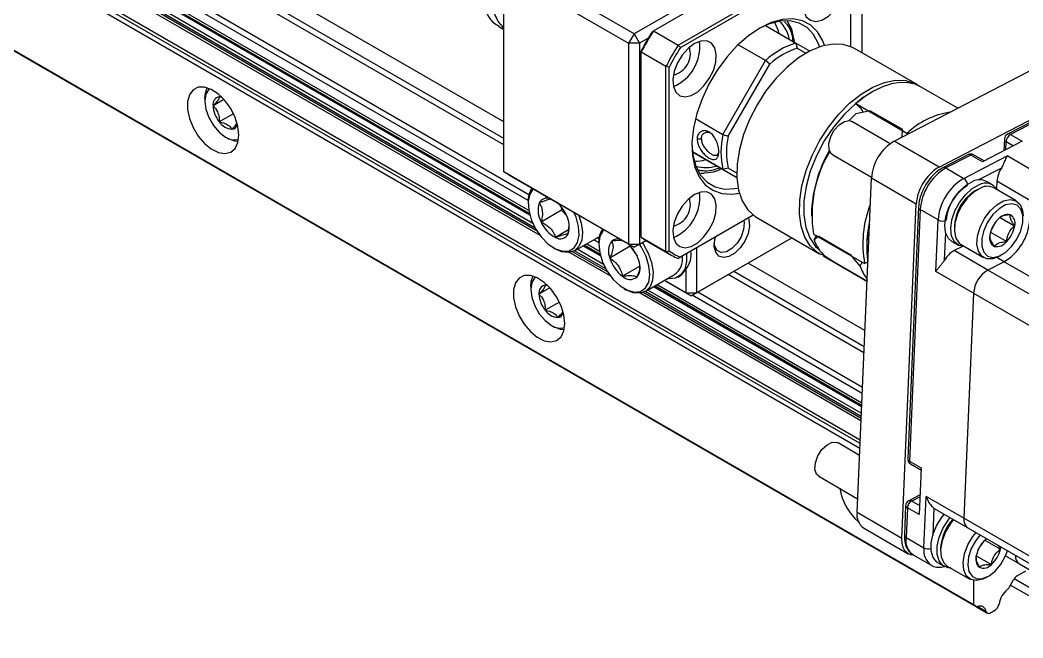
# Model space of a CAD drawing. Header units: millimetres. Extents: x 0 to 279, y 0 to 216.
# Drawn here: x 229.73 to 251.49, y 49.14 to 62.53 of the extents above; entities that cross this region are included whole.
import ezdxf

# ---------------------------------------------------------------- set-up
doc = ezdxf.new("R2010")
doc.units = ezdxf.units.MM

msp = doc.modelspace()

# ---------------------------------------------------------------- linework, layer by layer
at = {"color": 7, "linetype": 'Continuous', "lineweight": 25}
for p, q in [((240.222, 60.327), (188.63, 90.111)), ((240.78, 58.336), (187.615, 89.028)), ((240.945, 57.957), (187.388, 88.875)), ((240.78, 58.339), (187.869, 88.883)), ((247.947, 53.246), (187.098, 88.374)), ((247.952, 53.352), (187.141, 88.457)), ((247.955, 53.425), (187.185, 88.507)), ((250.416, 49.852), (187.098, 86.404)), ((250.463, 49.825), (187.098, 86.404)), ((187.152, 86.371), (250.47, 49.819)), ((248, 61.82), (248, 65.788)), ((243.47, 62.299), (246.944, 64.305)), ((244.007, 61.99), (247.481, 63.995)), ((243.051, 62.234), (240.34, 63.799)), ((244.055, 61.936), (247.503, 63.926)), ((247.747, 63.785), (247.747, 61.959)), ((240.222, 63.595), (242.933, 62.03)), ((240.222, 59.24), (240.222, 63.595)), ((244.17, 62.88), (243.051, 62.234)), ((248.694, 59.907), (254.814, 63.081)), ((249.666, 59.346), (255.787, 62.519)), ((255.754, 62.444), (251.152, 60.058)), ((240.113, 62.39), (240.222, 62.327)), ((243.051, 62.234), (242.933, 62.03)), ((243.051, 62.234), (243.169, 62.03)), ((243.448, 62.286), (243.47, 62.299)), ((243.47, 62.299), (244.007, 61.99)), ((245.901, 62.417), (246.562, 62.035)), ((255.816, 62.438), (251.214, 60.052)), ((243.169, 62.03), (242.933, 62.03)), ((242.933, 62.03), (242.933, 57.675)), ((243.358, 62.139), (243.169, 62.03)), ((243.169, 62.03), (243.169, 57.675)), ((246.562, 62.035), (246.591, 61.922)), ((246.864, 61.86), (246.562, 62.035)), ((243.204, 61.838), (243.204, 61.863)), ((243.74, 61.528), (243.204, 61.838)), ((243.204, 57.826), (243.204, 61.838)), ((244.007, 61.99), (244.055, 61.936)), ((245.903, 61.654), (245.307, 61.998)), ((246.591, 61.922), (246.778, 61.814)), ((249.191, 61.133), (247.833, 61.917)), ((244.979, 60.053), (245.903, 61.654)), ((245.091, 60.015), (245.992, 61.576)), ((245.992, 61.576), (245.903, 61.654)), ((243.811, 61.513), (243.74, 61.528)), ((243.74, 57.516), (243.74, 61.528)), ((243.811, 57.532), (243.811, 61.513)), ((248.222, 60.976), (248.177, 60.95)), ((249.57, 60.914), (249.28, 61.081)), ((233.737, 60.836), (233.737, 60.778)), ((234.153, 60.812), (233.916, 60.675)), ((234.109, 60.856), (234.052, 60.868)), ((247.861, 60.717), (247.851, 60.719)), ((248.97, 60.076), (247.861, 60.717)), ((250.074, 60.623), (249.57, 60.914)), ((234.36, 60.502), (234.052, 60.324)), ((248.174, 60.567), (247.861, 60.503)), ((248.174, 60.567), (248.873, 60.164)), ((244.383, 60.397), (244.979, 60.053)), ((248.607, 59.853), (247.775, 60.334)), ((244.979, 60.053), (245.091, 60.015)), ((248.863, 59.995), (248.873, 60.164)), ((249.014, 60.073), (248.97, 60.076)), ((248.992, 60.062), (248.97, 60.076)), ((251.214, 60.052), (251.468, 59.905)), ((234.188, 59.997), (234.238, 59.968)), ((244.51, 59.954), (244.418, 59.948)), ((249.666, 59.346), (248.694, 59.907)), ((251.468, 59.905), (250.608, 59.46)), ((251.085, 59.953), (251.074, 59.701)), ((244.979, 59.292), (244.317, 59.674)), ((244.317, 59.674), (245.196, 59.167)), ((247.283, 59.697), (247.292, 59.708)), ((247.359, 59.612), (248.2, 59.126)), ((250.293, 59.613), (249.752, 59.332)), ((250.355, 59.606), (249.814, 59.326)), ((250.202, 59.101), (251.144, 59.589)), ((250.608, 59.46), (250.355, 59.606)), ((250.642, 59.478), (250.413, 59.61)), ((251.963, 59.116), (251.144, 59.589)), ((242.933, 57.675), (240.222, 59.24)), ((240.34, 59.172), (240.222, 59.24)), ((245.091, 59.324), (244.979, 59.292)), ((245.281, 59.118), (244.979, 59.292)), ((245.278, 59.216), (245.091, 59.324)), ((249.814, 59.326), (250.202, 59.101)), ((240.34, 59.172), (243.051, 57.607)), ((245.196, 59.167), (245.281, 59.118)), ((247.888, 51.858), (248.199, 59.106)), ((249.172, 58.544), (248.199, 59.106)), ((250.824, 58.958), (250.695, 59.033)), ((250.923, 59.037), (250.916, 58.869)), ((251.654, 58.615), (250.923, 59.037)), ((250.499, 58.858), (250.449, 58.829)), ((251.343, 58.611), (250.854, 58.893)), ((240.753, 58.593), (240.753, 58.552)), ((248.86, 51.297), (249.172, 58.544)), ((241.476, 58.409), (241.034, 58.154)), ((241.469, 58.484), (241.476, 58.409)), ((241.476, 58.409), (241.589, 58.288)), ((246.898, 58.336), (246.898, 58.285)), ((249.22, 58.475), (248.986, 53.025)), ((249.257, 58.424), (249.023, 52.974)), ((249.646, 58.199), (249.257, 58.424)), ((245.637, 58.304), (244.007, 57.363)), ((245.637, 58.304), (244.055, 57.391)), ((245.717, 58.25), (247.074, 57.467)), ((249.598, 57.084), (249.646, 58.199)), ((250.788, 57.948), (250.883, 58.137)), ((250.995, 58.254), (251.307, 58.074)), ((241.63, 57.983), (241.347, 57.819)), ((241.619, 57.898), (241.644, 58.085)), ((246.942, 57.893), (248.052, 57.252)), ((249.999, 58.049), (249.999, 57.991)), ((250.784, 57.934), (251.136, 57.731)), ((241.758, 57.531), (242.297, 57.842)), ((242.285, 57.709), (242.175, 57.772)), ((242.175, 57.772), (242.285, 57.709)), ((242.285, 57.709), (242.285, 57.668)), ((242.933, 57.675), (243.169, 57.675)), ((242.933, 57.675), (243.051, 57.607)), ((243.051, 57.607), (243.308, 57.755)), ((243.169, 57.675), (243.051, 57.607)), ((243.169, 57.675), (243.308, 57.755)), ((243.204, 57.826), (243.74, 57.516)), ((243.332, 57.741), (243.869, 57.431)), ((244.288, 56.552), (246.473, 57.814)), ((244.406, 56.62), (246.473, 57.814)), ((246.955, 57.771), (247.014, 57.874)), ((247.056, 57.846), (246.955, 57.771)), ((247.056, 57.846), (247.755, 57.443)), ((249.945, 57.734), (250.074, 57.659)), ((250.145, 57.666), (250.634, 57.384)), ((241.306, 57.593), (241.342, 57.573)), ((242.477, 57.073), (241.717, 57.512)), ((242.312, 57.452), (241.967, 57.652)), ((242.312, 57.454), (241.968, 57.652)), ((242.968, 57.628), (242.526, 57.373)), ((242.969, 57.636), (242.968, 57.628)), ((242.968, 57.628), (243.116, 57.416)), ((243.74, 57.516), (243.811, 57.532)), ((244.406, 57.593), (244.406, 56.62)), ((247.953, 57.195), (247.755, 57.443)), ((248.097, 57.644), (248.097, 57.592)), ((250.174, 57.627), (249.996, 57.534)), ((250.726, 57.112), (249.996, 57.534)), ((250.989, 57.419), (251.039, 57.448)), ((244.055, 57.391), (244.007, 57.363)), ((244.1, 57.396), (244.1, 57.416)), ((248.057, 55.804), (245.525, 57.266)), ((248.103, 56.873), (247.15, 57.423)), ((247.164, 57.415), (248.103, 56.873)), ((247.194, 57.413), (247.458, 57.245)), ((247.953, 57.195), (248.002, 57.281)), ((248.121, 57.283), (248.052, 57.252)), ((251.079, 57.295), (250.726, 57.112)), ((251.079, 57.295), (258.327, 53.111)), ((243.176, 57.199), (242.799, 56.981)), ((243.291, 56.647), (243.927, 57.014)), ((244.17, 57.125), (244.17, 56.62)), ((250.417, 56.611), (249.598, 57.084)), ((257.974, 52.928), (250.726, 57.112)), ((244.17, 56.62), (243.707, 56.887)), ((243.707, 56.887), (244.288, 56.552)), ((243.802, 56.921), (243.771, 56.924)), ((244.004, 56.962), (244.039, 56.983)), ((240.809, 56.754), (240.809, 56.696)), ((241.224, 56.729), (240.987, 56.593)), ((241.18, 56.774), (241.123, 56.786)), ((242.838, 56.709), (242.874, 56.688)), ((247.975, 53.898), (243.249, 56.627)), ((247.987, 54.176), (243.499, 56.767)), ((247.987, 54.178), (243.5, 56.768)), ((244.17, 56.62), (244.406, 56.62)), ((244.17, 56.62), (244.288, 56.552)), ((244.406, 56.62), (244.288, 56.552)), ((250.417, 56.611), (250.207, 51.733)), ((250.417, 56.611), (257.665, 52.427)), ((241.431, 56.42), (241.123, 56.242)), ((241.259, 55.915), (241.309, 55.886)), ((247.941, 53.096), (247.476, 53.365)), ((249.023, 52.974), (249.276, 52.828)), ((249.048, 52.912), (249.274, 52.782)), ((249.276, 52.828), (249.232, 51.811)), ((247.059, 52.643), (247.901, 52.157)), ((249.245, 52.236), (249.01, 52.114)), ((248.942, 52.008), (248.915, 51.367)), ((249.34, 51.091), (249.388, 52.206)), ((250.207, 51.733), (249.388, 52.206)), ((248.86, 51.297), (247.888, 51.858)), ((248.979, 51.957), (248.951, 51.316)), ((249.232, 51.811), (248.979, 51.957)), ((249.554, 51.952), (249.563, 51.947)), ((249.563, 51.947), (250.293, 51.525)), ((257.455, 47.549), (250.207, 51.733)), ((248.025, 51.525), (248.997, 50.964)), ((250.293, 51.525), (257.541, 47.341)), ((248.951, 51.316), (249.34, 51.091)), ((250.509, 51.036), (250.605, 51.196)), ((250.662, 51.257), (251, 51.062)), ((250.701, 51.289), (250.675, 51.269)), ((249.106, 50.941), (249.495, 50.716)), ((249.699, 51.08), (249.699, 51.022)), ((250.474, 50.921), (250.803, 50.731)), ((251.109, 50.916), (251.41, 50.742)), ((249.645, 50.765), (249.775, 50.691)), ((249.846, 50.698), (250.335, 50.415)), ((251.41, 50.742), (258.658, 46.557)), ((250.689, 50.451), (250.739, 50.479)), ((251.365, 50.486), (251.549, 50.592)), ((250.416, 50.386), (250.416, 49.852)), ((251.195, 50.247), (251.282, 50.398)), ((251.217, 50.286), (252.588, 49.495)), ((250.416, 49.852), (250.463, 49.825)), ((250.933, 49.794), (250.952, 49.827)), ((250.479, 49.815), (250.704, 49.685)), ((250.706, 49.685), (250.725, 49.674)), ((250.725, 49.674), (250.706, 49.685)), ((250.767, 49.678), (250.891, 49.75))]:
    msp.add_line(p, q, dxfattribs=at)
at = {"color": 8, "linetype": 'Continuous', "lineweight": 25}
for p, q in [((240.222, 59.965), (188.63, 89.749)), ((240.222, 59.829), (188.63, 89.613)), ((240.789, 58.303), (187.573, 89.024)), ((240.77, 58.747), (188.314, 89.029)), ((241.011, 57.862), (187.37, 88.828)), ((240.904, 58.025), (187.407, 88.908)), ((240.856, 58.121), (187.449, 88.952)), ((240.767, 58.401), (188.047, 88.835)), ((240.753, 58.621), (188.231, 88.941)), ((251.114, 59.722), (251.121, 59.901)), ((251.121, 59.901), (251.282, 59.809)), ((251.018, 59.325), (250.519, 59.066)), ((249.785, 57.328), (249.811, 57.918)), ((242.299, 57.516), (242.016, 57.68)), ((242.543, 56.978), (241.647, 57.495)), ((242.436, 57.14), (241.759, 57.532)), ((242.388, 57.236), (241.818, 57.566)), ((242.321, 57.419), (241.942, 57.637)), ((251.079, 57.295), (250.922, 57.386)), ((248.036, 55.318), (245.094, 57.017)), ((248.042, 55.451), (245.211, 57.085)), ((247.99, 54.231), (243.548, 56.795)), ((247.973, 53.843), (243.179, 56.61)), ((247.977, 53.942), (243.291, 56.647)), ((247.98, 54.008), (243.35, 56.681)), ((247.986, 54.148), (243.474, 56.753)), ((248.004, 54.571), (244.43, 56.634)), ((247.999, 54.438), (244.312, 56.566)), ((249.251, 52.238), (249.245, 52.235)), ((249.072, 52.107), (249.249, 52.199)), ((249.241, 52.009), (249.072, 52.107)), ((249.554, 51.952), (249.529, 51.362)), ((252.479, 49.737), (251.296, 50.42)), ((250.688, 49.711), (250.503, 49.818))]:
    msp.add_line(p, q, dxfattribs=at)
at = {"color": 7, "linetype": 'Continuous', "lineweight": 25, "flags": 128}
for points in [[(247.196, 63.657), (247.057, 63.552), (246.93, 63.409), (246.827, 63.239), (246.757, 63.058), (246.726, 62.882), (246.736, 62.726), (246.787, 62.604), (246.875, 62.528), (246.991, 62.504), (247.125, 62.533), (247.266, 62.615), (247.4, 62.74), (247.516, 62.898), (247.604, 63.076), (247.655, 63.256), (247.666, 63.424), (247.634, 63.564), (247.564, 63.664), (247.461, 63.715), (247.335, 63.713), (247.196, 63.657)], [(247.073, 61.949), (247.049, 62.018), (246.945, 62.216), (246.803, 62.368), (246.629, 62.468), (246.427, 62.515), (246.204, 62.506), (245.966, 62.443), (245.749, 62.342)], [(247.184, 61.982), (247.146, 62.082), (247.033, 62.275), (246.885, 62.421), (246.704, 62.516), (246.497, 62.558), (246.27, 62.546), (246.028, 62.479), (245.779, 62.36)], [(246.096, 62.484), (246.169, 62.319), (246.19, 62.25)], [(246.472, 62.278), (246.442, 62.369), (246.372, 62.514)], [(245.779, 62.36), (245.53, 62.191), (245.288, 61.979), (245.06, 61.729), (244.853, 61.448), (244.673, 61.144), (244.525, 60.826), (244.412, 60.504), (244.339, 60.186), (244.307, 59.881), (244.318, 59.599), (244.37, 59.347), (244.464, 59.133), (244.595, 58.963), (244.76, 58.842), (244.954, 58.773), (245.172, 58.758), (245.335, 58.78)], [(244.362, 62.021), (244.223, 61.917), (244.097, 61.773), (243.994, 61.603), (243.923, 61.422), (243.892, 61.246), (243.903, 61.09), (243.954, 60.969), (244.042, 60.892), (244.158, 60.868), (244.292, 60.898), (244.433, 60.979), (244.567, 61.104), (244.683, 61.263), (244.771, 61.44), (244.822, 61.621), (244.832, 61.789), (244.801, 61.929), (244.731, 62.029), (244.628, 62.08), (244.501, 62.077), (244.362, 62.021)], [(247.833, 61.917), (247.789, 61.94), (247.588, 62.004), (247.364, 62.013), (247.123, 61.966), (246.872, 61.864), (246.618, 61.712), (246.369, 61.513), (246.131, 61.273), (245.912, 60.998), (245.718, 60.697), (245.554, 60.379), (245.425, 60.052), (245.335, 59.726)], [(246.693, 58.942), (246.783, 59.268), (246.912, 59.595), (247.075, 59.914), (247.27, 60.214), (247.489, 60.489), (247.727, 60.729), (247.976, 60.928), (248.23, 61.081), (248.481, 61.182), (248.722, 61.229), (248.946, 61.22), (249.146, 61.157), (249.234, 61.106)], [(249.294, 61.073), (249.15, 61.14), (248.989, 61.175), (248.816, 61.177), (248.632, 61.147), (248.441, 61.084), (248.247, 60.991), (248.052, 60.867), (247.861, 60.717)], [(234.477, 60.038), (234.456, 60.224), (234.396, 60.421), (234.299, 60.613), (234.175, 60.787), (234.031, 60.928), (233.879, 61.028), (233.73, 61.079), (233.594, 61.076), (233.483, 61.02), (233.404, 60.915), (233.363, 60.769), (233.363, 60.593), (233.404, 60.4), (233.483, 60.204), (233.594, 60.019), (233.73, 59.86), (233.879, 59.738), (234.031, 59.663), (234.175, 59.639), (234.299, 59.668), (234.396, 59.749), (234.456, 59.876), (234.477, 60.038)], [(233.737, 60.836), (233.75, 60.957), (233.79, 61.064)], [(233.837, 61.047), (233.824, 61.034), (233.76, 60.926), (233.737, 60.778), (233.76, 60.604), (233.824, 60.422), (233.923, 60.25), (234.049, 60.103), (234.188, 59.997)], [(248.177, 60.95), (248.031, 60.858), (247.851, 60.719)], [(234.101, 60.866), (234.084, 60.868), (234.052, 60.868)], [(247.851, 60.719), (247.606, 60.485), (247.379, 60.213), (247.177, 59.912), (247.007, 59.59), (246.873, 59.258), (246.781, 58.927), (246.733, 58.607), (246.73, 58.307), (246.773, 58.039), (246.86, 57.809), (246.989, 57.625), (247.071, 57.55)], [(247.359, 59.612), (247.328, 59.636), (247.28, 59.729), (247.276, 59.859), (247.316, 60.006), (247.394, 60.149), (247.499, 60.264), (247.614, 60.336), (247.721, 60.352), (247.775, 60.334)], [(234.462, 59.9), (234.386, 59.909), (234.238, 59.968)], [(244.306, 59.843), (244.327, 59.605), (244.391, 59.367), (244.495, 59.169), (244.637, 59.017), (244.811, 58.917), (245.013, 58.87), (245.236, 58.879), (245.308, 58.892)], [(245.335, 59.726), (245.287, 59.41), (245.281, 59.114), (245.318, 58.845), (245.397, 58.612), (245.516, 58.422), (245.671, 58.279), (245.717, 58.25)], [(249.945, 57.734), (249.869, 57.801), (249.809, 57.926), (249.79, 58.088), (249.813, 58.273), (249.878, 58.468), (249.979, 58.656), (250.107, 58.822), (250.253, 58.953), (250.404, 59.037)], [(240.862, 58.871), (240.787, 58.755), (240.754, 58.597), (240.765, 58.408), (240.821, 58.206), (240.915, 58.006), (241.041, 57.824), (241.189, 57.675), (241.346, 57.572), (241.501, 57.521), (241.639, 57.529), (241.75, 57.594), (241.826, 57.71), (241.859, 57.869), (241.848, 58.057), (241.792, 58.259), (241.751, 58.357)], [(244.362, 58.749), (244.223, 58.645), (244.097, 58.501), (243.994, 58.331), (243.923, 58.15), (243.892, 57.974), (243.903, 57.818), (243.954, 57.697), (244.042, 57.621), (244.158, 57.596), (244.292, 57.626), (244.433, 57.707), (244.567, 57.832), (244.683, 57.991), (244.771, 58.168), (244.822, 58.349), (244.832, 58.517), (244.801, 58.657), (244.731, 58.757), (244.628, 58.808), (244.501, 58.805), (244.362, 58.749)], [(247.139, 57.434), (247.029, 57.495), (246.874, 57.638), (246.755, 57.829), (246.676, 58.062), (246.638, 58.33), (246.644, 58.626), (246.693, 58.942)], [(250.219, 57.624), (250.096, 57.648), (249.999, 57.726), (249.938, 57.851), (249.919, 58.013), (249.943, 58.199), (250.008, 58.394), (250.109, 58.581), (250.237, 58.747), (250.383, 58.878), (250.533, 58.962)], [(250.579, 58.897), (250.43, 58.812), (250.287, 58.68), (250.162, 58.513), (250.068, 58.325), (250.012, 58.133), (250, 57.954), (250.032, 57.804), (250.105, 57.696), (250.145, 57.666)], [(250.989, 57.419), (250.984, 57.416), (250.836, 57.359), (250.702, 57.358), (250.594, 57.414), (250.521, 57.521), (250.489, 57.671), (250.501, 57.85), (250.557, 58.043), (250.651, 58.231), (250.776, 58.398), (250.919, 58.53), (251.068, 58.614), (251.068, 58.614)], [(251.11, 58.524), (250.969, 58.443), (250.835, 58.315), (250.721, 58.154), (250.637, 57.974), (250.594, 57.794), (250.593, 57.631), (250.637, 57.501), (250.719, 57.417), (250.833, 57.387), (250.967, 57.413), (251.108, 57.494), (251.242, 57.622), (251.357, 57.783), (251.44, 57.963), (251.484, 58.143), (251.484, 58.306), (251.441, 58.436), (251.358, 58.52), (251.244, 58.551), (251.11, 58.524)], [(251.068, 58.614), (251.21, 58.644), (251.333, 58.616), (251.425, 58.534), (251.478, 58.403), (251.489, 58.287)], [(241.852, 58.299), (241.904, 58.131), (241.931, 57.933), (241.914, 57.758), (241.854, 57.621), (241.756, 57.53), (241.628, 57.493), (241.478, 57.512), (241.342, 57.573)], [(245.53, 58.242), (245.543, 58.202), (245.554, 58.063), (245.523, 57.904), (245.454, 57.742), (245.354, 57.595), (245.235, 57.479), (245.109, 57.406), (244.99, 57.385), (244.89, 57.417), (244.821, 57.499), (244.79, 57.622), (244.801, 57.773), (244.814, 57.829)], [(245.428, 58.183), (245.436, 58.134), (245.425, 57.99), (245.372, 57.837), (245.284, 57.693), (245.173, 57.579), (245.054, 57.511), (244.942, 57.496), (244.854, 57.538), (244.801, 57.63), (244.791, 57.69)], [(242.394, 57.986), (242.379, 57.971), (242.311, 57.846), (242.285, 57.682), (242.304, 57.49), (242.366, 57.287), (242.467, 57.088), (242.598, 56.911), (242.748, 56.769), (242.906, 56.675), (243.058, 56.634), (243.192, 56.652), (243.298, 56.726), (243.367, 56.85), (243.392, 57.015), (243.373, 57.206), (243.311, 57.41), (243.21, 57.608), (243.167, 57.674)], [(242.291, 57.804), (242.255, 57.807), (242.239, 57.809)], [(243.227, 57.709), (243.247, 57.68), (243.356, 57.481), (243.43, 57.274), (243.462, 57.074), (243.45, 56.895), (243.396, 56.752), (243.303, 56.655), (243.179, 56.61), (243.031, 56.622), (242.874, 56.688)], [(244.19, 57.468), (244.189, 57.298), (244.148, 57.132), (244.065, 57.009), (243.947, 56.937), (243.802, 56.921)], [(244.039, 56.983), (244.082, 57.012), (244.17, 57.125)], [(241.548, 55.956), (241.527, 56.142), (241.467, 56.339), (241.37, 56.531), (241.246, 56.704), (241.102, 56.846), (240.95, 56.946), (240.801, 56.997), (240.665, 56.994), (240.554, 56.938), (240.475, 56.833), (240.434, 56.687), (240.434, 56.511), (240.475, 56.318), (240.554, 56.122), (240.665, 55.937), (240.801, 55.778), (240.95, 55.656), (241.102, 55.581), (241.246, 55.557), (241.37, 55.586), (241.467, 55.667), (241.527, 55.794), (241.548, 55.956)], [(240.809, 56.754), (240.821, 56.875), (240.862, 56.982)], [(240.909, 56.965), (240.895, 56.952), (240.831, 56.844), (240.809, 56.696), (240.831, 56.522), (240.895, 56.34), (240.994, 56.168), (241.12, 56.021), (241.259, 55.915)], [(241.172, 56.784), (241.155, 56.786), (241.123, 56.786)], [(241.534, 55.818), (241.457, 55.827), (241.309, 55.886)], [(247.059, 52.643), (247.009, 52.692), (246.974, 52.799), (246.985, 52.937), (247.038, 53.086), (247.126, 53.222), (247.236, 53.324), (247.351, 53.379), (247.453, 53.376), (247.476, 53.365)], [(249.645, 50.765), (249.619, 50.783), (249.537, 50.883), (249.495, 51.026), (249.495, 51.2), (249.538, 51.392), (249.62, 51.585), (249.734, 51.765), (249.784, 51.827)], [(249.919, 50.656), (249.862, 50.66), (249.749, 50.708), (249.667, 50.808), (249.625, 50.951), (249.625, 51.125), (249.668, 51.317), (249.749, 51.511), (249.864, 51.691), (249.909, 51.747)], [(249.981, 51.705), (249.913, 51.619), (249.804, 51.438), (249.731, 51.245), (249.7, 51.059), (249.713, 50.895), (249.769, 50.767), (249.846, 50.698)], [(250.689, 50.451), (250.62, 50.416), (250.477, 50.382), (250.353, 50.406), (250.258, 50.485), (250.202, 50.612), (250.189, 50.776), (250.221, 50.963), (250.294, 51.156), (250.402, 51.337), (250.47, 51.423)], [(250.558, 51.372), (250.464, 51.254), (250.367, 51.08), (250.307, 50.898), (250.288, 50.726), (250.314, 50.58), (250.382, 50.476), (250.484, 50.423), (250.611, 50.427), (250.751, 50.487), (250.89, 50.597), (251.014, 50.746), (251.111, 50.92), (251.152, 51.029)], [(249.12, 50.933), (249.049, 50.942), (248.981, 50.974), (248.926, 51.028), (248.887, 51.102), (248.864, 51.193), (248.86, 51.297)], [(251, 51.062), (251.008, 51.106), (251.009, 51.112)]]:
    msp.add_lwpolyline(points, dxfattribs=at)
at = {"color": 7, "linetype": 'Continuous', "lineweight": 25}
for centre, radius, start, end in [((245.603, 61.915), 0.846, 13.5596, 44.3831), ((248.952, 58.827), 6.488, 147.6468, 152.3532), ((248.867, 58.876), 6.403, 147.8133, 152.1867), ((243.537, 61.953), 0.938, 292.9357, 7.0696), ((247.068, 60.397), 1.714, 107.1717, 132.8229), ((249.488, 58.517), 6.488, 147.6468, 152.3532), ((249.474, 58.525), 6.403, 147.8133, 152.1867), ((243.788, 61.808), 0.483, 283.8211, 16.1843), ((247.092, 60.363), 1.638, 107.8139, 132.1807), ((234.083, 60.702), 0.169, 100.5468, 189.2519), ((247.413, 60.1), 0.758, 36.7853, 54.732), ((234.506, 60.702), 0.591, 182.6393, 219.7721), ((250.081, 58.263), 3.154, 134.7371, 138.5092), ((250.168, 58.819), 1.736, 98.74, 133.6124), ((234.345, 60.518), 0.351, 213.4349, 266.5705), ((234.309, 60.309), 0.143, 276.1416, 343.2702), ((246.651, 59.673), 1.715, 167.1765, 192.8235), ((251.21, 59.947), 0.125, 117.4067, 177.5382), ((251.313, 59.887), 0.192, 120.873, 175.7597), ((234.378, 60.26), 0.325, 234.1394, 286.6073), ((246.692, 59.669), 1.638, 167.8186, 192.1814), ((249.218, 59.03), 1.022, 120.873, 175.7597), ((249.832, 58.24), 2.936, 150.2501, 178.1094), ((249.575, 58.306), 2.665, 148.8252, 188.9303), ((250.35, 59.502), 0.125, 60.0027, 117.4067), ((244.349, 60.423), 0.952, 270.4699, 285.7309), ((244.603, 60.167), 0.831, 255.3334, 286.7397), ((250.191, 58.469), 1.022, 120.873, 175.7597), ((250.404, 58.339), 1.15, 120.873, 175.7597), ((251.544, 58.992), 0.622, 147.708, 175.8675), ((250.792, 58.114), 1.15, 120.873, 175.7597), ((250.546, 58.752), 0.319, 62.111, 116.4458), ((250.673, 58.705), 0.293, 29.942, 118.5633), ((241.269, 58.613), 0.517, 147.8311, 182.1625), ((243.537, 58.681), 0.938, 292.9357, 7.0696), ((250.778, 58.123), 0.958, 120.873, 175.7597), ((250.953, 58.018), 0.955, 121.8331, 178.1722), ((250.713, 58.63), 0.299, 61.9123, 116.6445), ((241.483, 58.407), 0.515, 161.8278, 209.4125), ((241.16, 58.489), 0.184, 69.5584, 154.7732), ((240.876, 57.986), 0.774, 24.8114, 48.4878), ((243.788, 58.536), 0.483, 283.8211, 16.1843), ((250.344, 57.679), 2.331, 158.4928, 190.5622), ((241.13, 58.058), 0.515, 341.8278, 29.4125), ((251.163, 58.038), 0.278, 80.1253, 142.6703), ((251.111, 58.132), 0.205, 343.511, 60.8899), ((241.662, 58.427), 0.685, 203.4916, 242.6053), ((250.462, 57.626), 2.364, 166.9135, 179.5692), ((250.246, 57.611), 2.147, 166.6602, 188.4163), ((249.74, 58.377), 0.201, 242.2459, 294.3462), ((251.388, 57.768), 0.626, 135.5477, 171.2548), ((250.489, 58.282), 1.15, 300.873, 355.7597), ((241.447, 57.983), 0.192, 238.6188, 333.597), ((242.812, 57.725), 0.527, 148.18, 181.8136), ((250.689, 58.169), 0.626, 315.5477, 351.2548), ((242.865, 57.522), 0.371, 143.9436, 203.7427), ((242.692, 57.595), 0.193, 70.7163, 131.0357), ((242.396, 57.092), 0.79, 17.0477, 48.3138), ((243.96, 58.828), 1.255, 232.9495, 239.9979), ((247.782, 58.065), 0.878, 199.5588, 227.9402), ((250.967, 57.805), 0.205, 163.511, 240.8899), ((250.915, 57.9), 0.278, 260.1253, 322.6703), ((244.496, 58.517), 1.254, 232.9476, 247.0416), ((244.547, 58.525), 1.237, 233.4448, 246.5444), ((250.279, 57.035), 0.574, 119.6067, 149.3328), ((243.267, 57.597), 0.774, 196.8402, 232.8031), ((242.812, 57.174), 0.371, 323.9436, 23.7427), ((243.692, 57.353), 0.412, 304.767, 8.8102), ((248.831, 57.515), 0.935, 200.0551, 219.1302), ((251.054, 56.564), 0.639, 120.873, 175.7597), ((242.97, 57.153), 0.242, 225.1562, 305.7316), ((241.154, 56.62), 0.169, 100.5468, 189.2519), ((241.577, 56.62), 0.591, 182.6393, 219.7721), ((241.416, 56.436), 0.351, 213.4349, 266.5705), ((241.38, 56.227), 0.143, 276.1416, 343.2702), ((241.45, 56.178), 0.325, 234.1394, 286.6073), ((249.111, 53.02), 0.125, 177.5382, 240.0027), ((248.768, 52.606), 1.277, 190.0786, 228.286), ((249.067, 52.003), 0.125, 117.4067, 177.5382), ((249.17, 51.943), 0.192, 120.873, 175.7597), ((248.229, 51.804), 0.345, 170.9647, 233.8732), ((250.691, 51.03), 0.993, 136.6549, 177.1475), ((250.414, 51.697), 0.21, 169.9331, 234.9048), ((250.421, 51.699), 0.216, 170.9647, 233.8732), ((251.093, 50.795), 0.632, 131.4346, 166.9042), ((250.71, 50.851), 0.247, 159.4179, 227.306), ((250.385, 51.205), 0.632, 311.4346, 346.9042), ((251.526, 50.909), 0.203, 173.9525, 235.2673), ((251.532, 50.911), 0.209, 174.9169, 234.303), ((250.63, 50.881), 0.229, 247.5252, 319.0957), ((251.492, 50.282), 0.24, 121.9547, 151.1444), ((251.499, 49.78), 0.539, 129.7228, 170.2772), ((251.072, 50.299), 0.133, 308.488, 337.1029), ((250.487, 49.848), 0.0338, 224.2175, 296.9826), ((250.557, 49.698), 0.132, 5.6028, 114.3666), ((250.84, 49.893), 0.13, 329.5196, 350.5521), ((250.723, 49.715), 0.0354, 187.0635, 240.2515), ((250.742, 49.712), 0.0419, 245.6861, 305.6182), ((250.828, 49.852), 0.12, 301.9547, 331.1444)]:
    msp.add_arc(centre, radius, start, end, dxfattribs=at)
at = {"color": 8, "linetype": 'Continuous', "lineweight": 25}
for centre, radius, start, end in [((251.177, 59.999), 0.0644, 55.1143, 113.0311), ((251.145, 59.957), 0.06, 183.9924, 247.2055), ((250.318, 59.553), 0.0644, 55.1143, 113.0311), ((250.387, 59.556), 0.0598, 64.5787, 122.773), ((249.777, 59.273), 0.0644, 55.1133, 113.044), ((250.1, 58.944), 0.187, 9.1699, 56.6826), ((249.28, 58.479), 0.06, 184.0177, 247.2028), ((249.046, 53.03), 0.06, 183.9924, 247.2055), ((249.085, 52.963), 0.0629, 169.9331, 234.9048), ((249, 52.011), 0.0581, 182.8501, 248.3478), ((249.035, 52.054), 0.0644, 55.1143, 113.0311), ((248.975, 51.371), 0.06, 183.9924, 247.2055), ((249.323, 51.25), 0.378, 169.9331, 234.9048), ((249.726, 51.03), 0.391, 171.0685, 232.8201), ((249.435, 51.275), 0.207, 242.7155, 285.5172)]:
    msp.add_arc(centre, radius, start, end, dxfattribs=at)
at = {"color": 7, "linetype": 'Continuous', "lineweight": 25}
msp.add_ellipse((242.992, 57.437), major_axis=(1.296, 0), ratio=0.577382, start_param=5.853486, end_param=6.395465, dxfattribs=at)
for points, knots in [([(240.763, 64.863), (240.674, 64.821), (240.485, 64.732), (240.185, 64.415), (239.932, 63.988), (239.776, 63.504), (239.74, 63.062), (239.823, 62.713), (239.954, 62.489), (240.078, 62.425), (240.12, 62.403)], [0, 0, 0, 0, 0.122955, 0.262191, 0.406434, 0.553064, 0.694562, 0.815448, 0.93611, 1, 1, 1, 1]), ([(240.775, 64.635), (240.772, 64.633), (240.683, 64.587), (240.504, 64.402), (240.27, 64.09), (240.088, 63.701), (239.98, 63.291), (239.962, 62.898), (240.04, 62.561), (240.164, 62.417), (240.222, 62.349)], [0, 0, 0, 0, 0.006434, 0.144204, 0.283104, 0.42632, 0.573314, 0.716701, 0.866133, 1, 1, 1, 1]), ([(246.534, 62.051), (246.519, 62.117), (246.5, 62.201), (246.466, 62.374), (246.413, 62.45), (246.37, 62.513)], [0, 0, 0, 0, 0.393604, 0.49983, 1, 1, 1, 1]), ([(234.052, 60.868), (234.049, 60.85), (234.043, 60.819), (233.982, 60.743), (233.936, 60.696), (233.916, 60.675)], [0, 0, 0, 0, 0.439122, 0.751371, 1, 1, 1, 1]), ([(233.916, 60.675), (233.952, 60.634), (234.013, 60.564), (234.049, 60.432), (234.051, 60.357), (234.052, 60.324)], [0, 0, 0, 0, 0.439122, 0.751371, 1, 1, 1, 1]), ([(234.052, 60.324), (234.072, 60.32), (234.134, 60.307), (234.228, 60.272), (234.293, 60.217), (234.316, 60.18), (234.324, 60.167)], [0, 0, 0, 0, 0.156025, 0.493707, 0.819058, 1, 1, 1, 1]), ([(234.324, 60.167), (234.362, 60.205), (234.412, 60.256), (234.431, 60.29), (234.435, 60.299)], [0, 0, 0, 0, 0.753181, 1, 1, 1, 1]), ([(244.889, 59.676), (244.887, 59.706), (244.883, 59.769), (244.853, 59.879), (244.802, 59.986), (244.733, 60.072), (244.655, 60.125), (244.576, 60.141), (244.505, 60.125), (244.449, 60.074), (244.422, 60.01), (244.419, 59.963), (244.418, 59.948)], [0, 0, 0, 0, 0.097717, 0.208522, 0.320671, 0.426562, 0.531756, 0.628841, 0.730963, 0.836275, 0.944773, 1, 1, 1, 1]), ([(244.51, 59.953), (244.513, 59.977), (244.518, 60.025), (244.557, 60.077), (244.613, 60.104), (244.674, 60.105), (244.711, 60.084), (244.727, 60.075)], [0, 0, 0, 0, 0.209468, 0.419193, 0.632833, 0.84905, 1, 1, 1, 1]), ([(244.418, 59.948), (244.421, 59.918), (244.426, 59.856), (244.47, 59.754), (244.538, 59.657), (244.619, 59.578), (244.699, 59.526), (244.77, 59.505), (244.827, 59.513), (244.867, 59.554), (244.886, 59.614), (244.888, 59.66), (244.889, 59.676)], [0, 0, 0, 0, 0.09666, 0.207749, 0.320394, 0.425913, 0.530963, 0.628111, 0.730167, 0.835097, 0.943462, 1, 1, 1, 1]), ([(244.51, 59.953), (244.513, 59.928), (244.518, 59.876), (244.557, 59.796), (244.612, 59.721), (244.679, 59.658), (244.747, 59.616), (244.806, 59.596), (244.852, 59.604), (244.88, 59.627), (244.886, 59.655), (244.888, 59.662)], [0, 0, 0, 0, 0.118002, 0.236085, 0.356415, 0.478321, 0.598802, 0.715716, 0.834791, 0.956037, 1, 1, 1, 1]), ([(251.144, 59.589), (251.144, 59.589), (251.137, 59.576), (251.123, 59.547), (251.102, 59.5), (251.08, 59.449), (251.059, 59.403), (251.039, 59.361), (251.025, 59.337), (251.018, 59.325)], [0, 0, 0, 0, 0.0046638, 0.2103518, 0.4202369, 0.59163, 0.767124, 0.8821567, 1, 1, 1, 1]), ([(244.497, 59.215), (244.511, 59.212), (244.54, 59.207), (244.572, 59.215), (244.589, 59.219)], [0, 0, 0, 0, 0.484693, 1, 1, 1, 1]), ([(244.589, 59.219), (244.671, 59.226), (244.787, 59.235), (244.909, 59.295), (244.945, 59.312)], [0, 0, 0, 0, 0.7099952, 1, 1, 1, 1]), ([(249.752, 59.332), (249.725, 59.317), (249.648, 59.273), (249.528, 59.168), (249.405, 59.014), (249.307, 58.839), (249.24, 58.653), (249.227, 58.534), (249.22, 58.475)], [0, 0, 0, 0, 0.097882, 0.278693, 0.459092, 0.639158, 0.819992, 1, 1, 1, 1]), ([(241.266, 58.646), (241.26, 58.647), (241.243, 58.649), (241.186, 58.639), (241.087, 58.604), (241.018, 58.577), (240.994, 58.568)], [0, 0, 0, 0, 0.156025, 0.493707, 0.819058, 1, 1, 1, 1]), ([(240.994, 58.568), (241.007, 58.545), (241.034, 58.5), (241.063, 58.404), (241.063, 58.283), (241.043, 58.194), (241.034, 58.154)], [0, 0, 0, 0, 0.216454, 0.440309, 0.751899, 1, 1, 1, 1]), ([(251.21, 58.312), (251.191, 58.31), (251.13, 58.305), (251.053, 58.291), (251.019, 58.268), (251.009, 58.261)], [0, 0, 0, 0, 0.245417, 0.776566, 1, 1, 1, 1]), ([(251.307, 58.074), (251.292, 58.095), (251.261, 58.138), (251.222, 58.208), (251.204, 58.269), (251.208, 58.298), (251.21, 58.312)], [0, 0, 0, 0, 0.216453, 0.440306, 0.751896, 1, 1, 1, 1]), ([(241.034, 58.154), (241.066, 58.137), (241.132, 58.103), (241.231, 58.027), (241.307, 57.928), (241.335, 57.852), (241.347, 57.819)], [0, 0, 0, 0, 0.216454, 0.440309, 0.751899, 1, 1, 1, 1]), ([(241.347, 57.819), (241.372, 57.829), (241.44, 57.856), (241.54, 57.89), (241.596, 57.9), (241.614, 57.898), (241.619, 57.898)], [0, 0, 0, 0, 0.180942, 0.506293, 0.843975, 1, 1, 1, 1]), ([(251.136, 57.731), (251.139, 57.759), (251.145, 57.817), (251.175, 57.914), (251.232, 58.004), (251.284, 58.053), (251.307, 58.074)], [0, 0, 0, 0, 0.216453, 0.440306, 0.751896, 1, 1, 1, 1]), ([(242.566, 57.74), (242.574, 57.721), (242.59, 57.683), (242.598, 57.598), (242.576, 57.49), (242.541, 57.409), (242.526, 57.373)], [0, 0, 0, 0, 0.216454, 0.440309, 0.751899, 1, 1, 1, 1]), ([(242.817, 57.742), (242.803, 57.747), (242.764, 57.76), (242.667, 57.754), (242.592, 57.744), (242.566, 57.74)], [0, 0, 0, 0, 0.273224, 0.74026, 1, 1, 1, 1]), ([(250.767, 57.834), (250.767, 57.832), (250.765, 57.817), (250.776, 57.775), (250.81, 57.705), (250.85, 57.65), (250.867, 57.626)], [0, 0, 0, 0, 0.048708, 0.320484, 0.698781, 1, 1, 1, 1]), ([(250.867, 57.626), (250.875, 57.636), (250.898, 57.664), (250.961, 57.704), (251.055, 57.725), (251.116, 57.729), (251.136, 57.731)], [0, 0, 0, 0, 0.180942, 0.506293, 0.843975, 1, 1, 1, 1]), ([(242.526, 57.373), (242.555, 57.352), (242.615, 57.31), (242.704, 57.219), (242.769, 57.104), (242.79, 57.019), (242.799, 56.981)], [0, 0, 0, 0, 0.216454, 0.440309, 0.751899, 1, 1, 1, 1]), ([(249.785, 57.328), (249.778, 57.316), (249.766, 57.299), (249.75, 57.277), (249.736, 57.258), (249.719, 57.238), (249.701, 57.215), (249.684, 57.194), (249.666, 57.172), (249.648, 57.15), (249.63, 57.127), (249.613, 57.106), (249.603, 57.092), (249.598, 57.085), (249.598, 57.084)], [0, 0, 0, 0, 0.115161, 0.173616, 0.23281, 0.318054, 0.403962, 0.491618, 0.579758, 0.682261, 0.785343, 0.890081, 0.995339, 1, 1, 1, 1]), ([(243.111, 56.956), (243.14, 57.022), (243.178, 57.111), (243.175, 57.181), (243.174, 57.199)], [0, 0, 0, 0, 0.734079, 1, 1, 1, 1]), ([(242.799, 56.981), (242.826, 56.985), (242.901, 56.995), (243.012, 56.999), (243.08, 56.98), (243.104, 56.962), (243.111, 56.956)], [0, 0, 0, 0, 0.180942, 0.506293, 0.843975, 1, 1, 1, 1]), ([(241.123, 56.786), (241.12, 56.768), (241.114, 56.737), (241.053, 56.66), (241.008, 56.614), (240.987, 56.593)], [0, 0, 0, 0, 0.439122, 0.751371, 1, 1, 1, 1]), ([(240.987, 56.593), (241.023, 56.552), (241.084, 56.482), (241.12, 56.35), (241.122, 56.275), (241.123, 56.242)], [0, 0, 0, 0, 0.439122, 0.751371, 1, 1, 1, 1]), ([(241.123, 56.242), (241.143, 56.238), (241.205, 56.225), (241.299, 56.19), (241.364, 56.135), (241.387, 56.098), (241.395, 56.085)], [0, 0, 0, 0, 0.156025, 0.493707, 0.819058, 1, 1, 1, 1]), ([(241.395, 56.085), (241.433, 56.123), (241.483, 56.174), (241.502, 56.208), (241.506, 56.216)], [0, 0, 0, 0, 0.7531806, 1, 1, 1, 1]), ([(249.388, 52.206), (249.388, 52.206), (249.404, 52.159), (249.441, 52.079), (249.504, 51.992), (249.54, 51.964), (249.554, 51.952)], [0, 0, 0, 0, 0.004677, 0.420388, 0.767196, 1, 1, 1, 1]), ([(248.915, 51.367), (248.915, 51.336), (248.914, 51.245), (248.947, 51.118), (249.014, 51.004), (249.079, 50.963), (249.107, 50.945)], [0, 0, 0, 0, 0.175221, 0.508422, 0.788909, 1, 1, 1, 1]), ([(251, 51.062), (250.986, 51.085), (250.971, 51.112), (250.961, 51.137), (250.96, 51.14)], [0, 0, 0, 0, 0.881027, 1, 1, 1, 1]), ([(250.803, 50.731), (250.808, 50.759), (250.818, 50.815), (250.854, 50.909), (250.918, 50.995), (250.975, 51.041), (251, 51.062)], [0, 0, 0, 0, 0.216453, 0.440306, 0.751896, 1, 1, 1, 1]), ([(249.491, 50.724), (249.5, 50.717), (249.544, 50.683), (249.647, 50.663), (249.737, 50.677), (249.782, 50.684)], [0, 0, 0, 0, 0.115039, 0.55936, 1, 1, 1, 1]), ([(250.469, 50.876), (250.469, 50.865), (250.468, 50.829), (250.494, 50.756), (250.527, 50.696), (250.542, 50.67)], [0, 0, 0, 0, 0.203584, 0.646961, 1, 1, 1, 1]), ([(250.542, 50.67), (250.549, 50.677), (250.571, 50.699), (250.632, 50.726), (250.724, 50.734), (250.784, 50.732), (250.803, 50.731)], [0, 0, 0, 0, 0.180942, 0.506293, 0.843975, 1, 1, 1, 1])]:
    msp.add_open_spline(points, degree=3, knots=knots, dxfattribs=at)
at = {"color": 8, "linetype": 'Continuous', "lineweight": 25}
for points, knots in [([(246.317, 62.491), (246.334, 62.473), (246.415, 62.39), (246.478, 62.245), (246.492, 62.1), (246.495, 62.074)], [0, 0, 0, 0, 0.182623, 0.849902, 1, 1, 1, 1]), ([(244.916, 59.328), (244.875, 59.314), (244.758, 59.272), (244.6, 59.25), (244.496, 59.268), (244.456, 59.275)], [0, 0, 0, 0, 0.2527699, 0.7134798, 1, 1, 1, 1])]:
    msp.add_open_spline(points, degree=3, knots=knots, dxfattribs=at)

doc.saveas('drawing.dxf')
